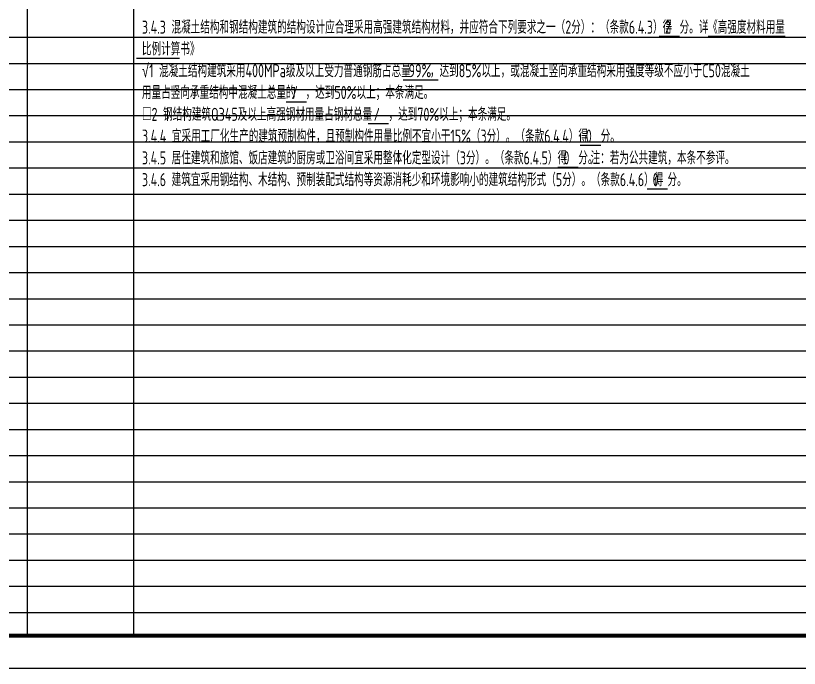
# Model space of a CAD drawing. Extents: x -441005 to 725361, y -182459 to 319313.
# Drawn here: x -276612 to -252625, y -133950 to -113981 of the extents above; entities that cross this region are included whole.
import ezdxf

# ---------------------------------------------------------------- set-up
doc = ezdxf.new("R2010")
doc.units = 0
doc.header["$LTSCALE"] = 100
doc.layers.get('0').update_dxf_attribs({"linetype": 'CONTINUOUS'})
doc.layers.get('Defpoints').update_dxf_attribs({"linetype": 'CONTINUOUS'})
doc.layers.add('图框', color=7, linetype='CONTINUOUS')
doc.styles.get("Standard").update_dxf_attribs({"font": 'tssdeng.shx', "bigfont": '1.shx'})

# ---------------------------------------------------------------- blocks, each defined once
blk = doc.blocks.new('A2+1_2')
at = {"layer": '图框'}
blk.add_lwpolyline([(0, 0), (89100, 0), (89100, 42000), (0, 42000)], close=True, dxfattribs=at)
at = {"layer": '图框', "const_width": 120}
blk.add_lwpolyline([(2500, 1000), (88100, 1000), (88100, 41000), (2500, 41000)], close=True, dxfattribs=at)

msp = doc.modelspace()

# ---------------------------------------------------------------- linework, layer by layer
at = {"color": 1}
for p, q in [((-256915.1, -114612.7), (-256290.5, -114612.7)), ((-255418.4, -114612.7), (-253058.1, -114612.7)), ((-272917.6, -115279.3), (-271593, -115279.3)), ((-264752.9, -115946), (-263676.1, -115946)), ((-268335.3, -116612.6), (-267710.7, -116612.6)), ((-265824.3, -117279.3), (-265199.7, -117279.3)), ((-259330.4, -117945.9), (-258705.8, -117945.9)), ((-260014.4, -118612.5), (-259389.8, -118612.5)), ((-257286, -119279.2), (-256661.4, -119279.2))]:
    msp.add_line(p, q, dxfattribs=at)
at = {"layer": 'Defpoints', "color": 1}
for p, q in [((-276250, -132950), (-276250, -92950)), ((-273000, -132950), (-273000, -92950)), ((-246950, -114650.1), (-325650, -114650.1)), ((-246950, -115450.1), (-325650, -115450.1)), ((-246950, -116250.1), (-325650, -116250.1)), ((-246950, -117050.1), (-325650, -117050.1)), ((-246950, -117850.1), (-325650, -117850.1)), ((-246950, -118650.1), (-325650, -118650.1)), ((-246950, -119450.1), (-325650, -119450.1)), ((-246950, -120250.1), (-325650, -120250.1)), ((-246950, -121050.1), (-325650, -121050.1)), ((-246950, -121850.1), (-325650, -121850.1)), ((-246950, -122650.1), (-325650, -122650.1)), ((-246950, -123450.1), (-325650, -123450.1)), ((-246950, -124250.1), (-325650, -124250.1)), ((-246950, -125050.1), (-325650, -125050.1)), ((-246950, -125850.1), (-325650, -125850.1)), ((-246950, -126650.1), (-325650, -126650.1)), ((-246950, -127450.1), (-325650, -127450.1)), ((-246950, -128250.1), (-325650, -128250.1)), ((-246950, -129050.1), (-325650, -129050.1)), ((-246950, -129850.1), (-325650, -129850.1)), ((-246950, -130650.1), (-325650, -130650.1)), ((-246950, -131450.1), (-325650, -131450.1)), ((-246950, -132250.1), (-325650, -132250.1))]:
    msp.add_line(p, q, dxfattribs=at)

# ---------------------------------------------------------------- block references
msp.add_blockref('A2+1_2', (-328050, -133950))

# ---------------------------------------------------------------- texts
at = {"width": 0.7}
for s, height, p in [(' 3.4.3 混凝土结构和钢结构建筑的结构设计应合理采用高强建筑结构材料，并应符合下列要求之一（2分）：（条款6.4.3）得', 399.984, (-272917.6, -114532.7)), ('分。详', 399.98, (-256290.5, -114532.7)), ('1 混凝土结构建筑采用400MPa级及以上受力普通钢筋占总量', 399.984, (-272526.3, -115866)), ('，达到85%以上，或混凝土竖向承重结构采用强度等级不应小于C50混凝土', 399.984, (-263933.5, -115866)), (' 用量占竖向承重结构中混凝土总量的', 399.984, (-272917.6, -116532.6)), ('，达到50%以上；本条满足。', 399.984, (-267739.4, -116532.6)), (' □2 钢结构建筑Q345及以上高强钢材用量占钢材总量', 399.984, (-272917.6, -117199.3)), ('，达到70%以上；本条满足。', 399.984, (-265199.7, -117199.3)), (' 3.4.4 宜采用工厂化生产的建筑预制构件，且预制构件用量比例不宜小于15%（3分）。（条款6.4.4）得', 399.984, (-272917.6, -117865.9)), ('分。', 399.98, (-258705.8, -117865.9)), (' 3.4.5 居住建筑和旅馆、饭店建筑的厨房或卫浴间宜采用整体化定型设计（3分）。（条款6.4.5）得', 399.984, (-272917.6, -118532.5)), ('分。', 399.98, (-259389.8, -118532.5)), (' 3.4.6 建筑宜采用钢结构、木结构、预制装配式结构等资源消耗少和环境影响小的建筑结构形式（5分）。（条款6.4.6）得', 399.984, (-272917.6, -119199.2)), ('分。', 399.98, (-256661.4, -119199.2))]:
    msp.add_text(s, height=height, dxfattribs=at).set_placement(p)
at = {"color": 6, "width": 0.7}
for s, height, p in [(' 2 ', 399.98, (-256915.1, -114532.7)), ('《高强度材料用量', 399.98, (-255418.4, -114532.7)), (' 比例计算书》', 399.98, (-272917.6, -115199.3)), (' √', 399.98, (-272917.6, -115866)), (' 99% ', 399.98, (-264752.9, -115866)), (' / ', 399.98, (-268335.3, -116532.6)), (' / ', 399.98, (-265824.3, -117199.3)), (' 0 ', 399.98, (-259330.4, -117865.9)), (' 0 ', 399.98, (-260014.4, -118532.5)), ('注：若为公共建筑，本条不参评。', 399.984, (-259016.5, -118532.5)), (' 0 ', 399.98, (-257286, -119199.2))]:
    msp.add_text(s, height=height, dxfattribs=at).set_placement(p)

doc.saveas('drawing.dxf')
